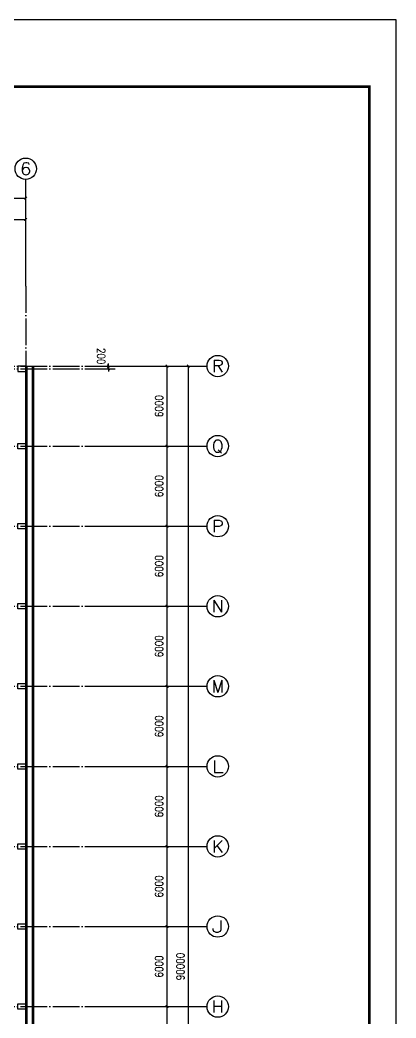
# Model space of a CAD drawing. Extents: x 31695611 to 39053694, y -59225 to 904195.
# Drawn here: x 38845402 to 38873573, y 829399 to 904195 of the extents above; entities that cross this region are included whole.
import ezdxf
from ezdxf.enums import TextEntityAlignment as Align

# ---------------------------------------------------------------- set-up
doc = ezdxf.new("R2010")
doc.units = 0
doc.header["$LTSCALE"] = 1000
doc.header["$MEASUREMENT"] = 0
doc.linetypes.add('ACAD_ISO04W100', pattern=[30.5, 24, -3, 0.5, -3])
doc.linetypes.add('DOTE', pattern=[2.42, 2, -0.2, 0.02, -0.2])
doc.layers.get('0').update_dxf_attribs({"linetype": 'CONTINUOUS'})
doc.layers.get('DEFPOINTS').update_dxf_attribs({"linetype": 'CONTINUOUS'})
for name, color, linetype in [('AXIS', 3, 'CONTINUOUS'), ('AXIS_TEXT', 7, 'CONTINUOUS'), ('DOTE', 1, 'ACAD_ISO04W100'), ('PUB_DIM', 3, 'CONTINUOUS'), ('PUB_TITLE', 4, 'CONTINUOUS')]:
    doc.layers.add(name, color=color, linetype=linetype)
doc.styles.add('_TCH_AXIS', font='COMPLEX', dxfattribs={"bigfont": 'GBCBIG'})
doc.styles.add('COMPLEX', font='COMPLEX')
doc.styles.add('DIM_FONT', font='SIMPLEX.shx', dxfattribs={"width": 0.8})
doc.dimstyles.new('DIMN200', dxfattribs={"dimscale": 2, "dimtxt": 300, "dimasz": 100, "dimexe": 250, "dimexo": 300, "dimgap": 150, "dimtad": 1, "dimdec": 0, "dimzin": 0, "dimtxsty": 'DIM_FONT', "dimblk": 'ARCHTICK', "dimcen": 0.09, "dimclrt": 7, "dimazin": 3, "dimtfac": 1, "dimtdec": 0, "dimtix": 1, "dimtmove": 0, "dimatfit": 3, "dimtolj": 1, "dimtzin": 0})

# ---------------------------------------------------------------- blocks, each defined once
blk = doc.blocks.new('_ARCHTICK')
at = {"color": 0, "linetype": 'BYBLOCK', "const_width": 0.4}
blk.add_lwpolyline([(-0.5, -0.5), (0.5, 0.5)], dxfattribs=at)
blk = doc.blocks.new('*D1039')
at = {"layer": 'DEFPOINTS', "color": 0}
for p in [(38850695, 878259), (38852033, 878259), (38850695, 878059)]:
    blk.add_point(p, dxfattribs=at)
at = {"layer": 'PUB_DIM', "color": 0}
for p, q in [((38851295, 878259), (38852533, 878259)), ((38852033, 878259), (38852033, 878459)), ((38852033, 878059), (38852033, 878259)), ((38851295, 878059), (38852533, 878059)), ((38852033, 878059), (38852033, 877859))]:
    blk.add_line(p, q, dxfattribs=at)
at = {"layer": 'PUB_DIM', "color": 0, "xscale": 200, "yscale": 200, "zscale": 200}
for p, rotation in [((38852033, 878259), 270.0001095391588), ((38852033, 878059), 90.00010953915876)]:
    blk.add_blockref('_ARCHTICK', p, dxfattribs=dict(at, rotation=rotation))
at = {"layer": 'PUB_DIM', "color": 7, "insert": (38851483, 878999), "char_height": 600, "attachment_point": 5, "rotation": 270.00011, "style": 'DIM_FONT'}
blk.add_mtext('\\A1;200', dxfattribs=at)
blk = doc.blocks.new('*D1047')
at = {"layer": 'AXIS', "color": 0}
for p, q in [((38852018, 830258), (38856918, 830258)), ((38856418, 824258), (38856418, 830258)), ((38852018, 824258), (38856918, 824258))]:
    blk.add_line(p, q, dxfattribs=at)
at = {"layer": 'DEFPOINTS', "color": 0}
for p in [(38851418, 830258), (38856418, 830258), (38851418, 824258)]:
    blk.add_point(p, dxfattribs=at)
at = {"layer": 'AXIS', "color": 0, "xscale": 200, "yscale": 200, "zscale": 200}
for p, rotation in [((38856418, 830258), 89.99989046034315), ((38856418, 824258), 269.9998904603431)]:
    blk.add_blockref('_ARCHTICK', p, dxfattribs=dict(at, rotation=rotation))
at = {"layer": 'AXIS', "color": 7, "insert": (38855818, 827259), "char_height": 600, "attachment_point": 5, "rotation": 89.99989, "style": 'DIM_FONT'}
blk.add_mtext('\\A1;6000', dxfattribs=at)
blk = doc.blocks.new('*D1048')
at = {"layer": 'AXIS', "color": 0}
for p, q in [((38852018, 836258), (38856918, 836258)), ((38856418, 830258), (38856418, 836258)), ((38852018, 830258), (38856918, 830258))]:
    blk.add_line(p, q, dxfattribs=at)
at = {"layer": 'DEFPOINTS', "color": 0}
for p in [(38851418, 836258), (38856418, 836258), (38851418, 830258)]:
    blk.add_point(p, dxfattribs=at)
at = {"layer": 'AXIS', "color": 0, "xscale": 200, "yscale": 200, "zscale": 200}
for p, rotation in [((38856418, 836258), 89.9998904604143), ((38856418, 830258), 269.9998904604143)]:
    blk.add_blockref('_ARCHTICK', p, dxfattribs=dict(at, rotation=rotation))
at = {"layer": 'AXIS', "color": 7, "insert": (38855818, 833259), "char_height": 600, "attachment_point": 5, "rotation": 89.99989, "style": 'DIM_FONT'}
blk.add_mtext('\\A1;6000', dxfattribs=at)
blk = doc.blocks.new('*D1049')
at = {"layer": 'AXIS', "color": 0}
for p, q in [((38852018, 842258), (38856918, 842258)), ((38856418, 836258), (38856418, 842258)), ((38852018, 836258), (38856918, 836258))]:
    blk.add_line(p, q, dxfattribs=at)
at = {"layer": 'DEFPOINTS', "color": 0}
for p in [(38851418, 842258), (38856418, 842258), (38851418, 836258)]:
    blk.add_point(p, dxfattribs=at)
at = {"layer": 'AXIS', "color": 0, "xscale": 200, "yscale": 200, "zscale": 200}
for p, rotation in [((38856418, 842258), 89.99989046034315), ((38856418, 836258), 269.9998904603431)]:
    blk.add_blockref('_ARCHTICK', p, dxfattribs=dict(at, rotation=rotation))
at = {"layer": 'AXIS', "color": 7, "insert": (38855818, 839259), "char_height": 600, "attachment_point": 5, "rotation": 89.99989, "style": 'DIM_FONT'}
blk.add_mtext('\\A1;6000', dxfattribs=at)
blk = doc.blocks.new('*D1050')
at = {"layer": 'AXIS', "color": 0}
for p, q in [((38852018, 848258), (38856918, 848258)), ((38856418, 842258), (38856418, 848258)), ((38852018, 842258), (38856918, 842258))]:
    blk.add_line(p, q, dxfattribs=at)
at = {"layer": 'DEFPOINTS', "color": 0}
for p in [(38851418, 848258), (38856418, 848258), (38851418, 842258)]:
    blk.add_point(p, dxfattribs=at)
at = {"layer": 'AXIS', "color": 0, "xscale": 200, "yscale": 200, "zscale": 200}
for p, rotation in [((38856418, 848258), 89.99989046034315), ((38856418, 842258), 269.9998904603431)]:
    blk.add_blockref('_ARCHTICK', p, dxfattribs=dict(at, rotation=rotation))
at = {"layer": 'AXIS', "color": 7, "insert": (38855818, 845259), "char_height": 600, "attachment_point": 5, "rotation": 89.99989, "style": 'DIM_FONT'}
blk.add_mtext('\\A1;6000', dxfattribs=at)
blk = doc.blocks.new('*D1051')
at = {"layer": 'AXIS', "color": 0}
for p, q in [((38852018, 854258), (38856918, 854258)), ((38856418, 848258), (38856418, 854258)), ((38852018, 848258), (38856918, 848258))]:
    blk.add_line(p, q, dxfattribs=at)
at = {"layer": 'DEFPOINTS', "color": 0}
for p in [(38851418, 854258), (38856418, 854258), (38851418, 848258)]:
    blk.add_point(p, dxfattribs=at)
at = {"layer": 'AXIS', "color": 0, "xscale": 200, "yscale": 200, "zscale": 200}
for p, rotation in [((38856418, 854258), 89.9998904604143), ((38856418, 848258), 269.9998904604143)]:
    blk.add_blockref('_ARCHTICK', p, dxfattribs=dict(at, rotation=rotation))
at = {"layer": 'AXIS', "color": 7, "insert": (38855818, 851259), "char_height": 600, "attachment_point": 5, "rotation": 89.99989, "style": 'DIM_FONT'}
blk.add_mtext('\\A1;6000', dxfattribs=at)
blk = doc.blocks.new('*D1052')
at = {"layer": 'AXIS', "color": 0}
for p, q in [((38852018, 860258), (38856918, 860258)), ((38856418, 854258), (38856418, 860258)), ((38852018, 854258), (38856918, 854258))]:
    blk.add_line(p, q, dxfattribs=at)
at = {"layer": 'DEFPOINTS', "color": 0}
for p in [(38851418, 860258), (38856418, 860258), (38851418, 854258)]:
    blk.add_point(p, dxfattribs=at)
at = {"layer": 'AXIS', "color": 0, "xscale": 200, "yscale": 200, "zscale": 200}
for p, rotation in [((38856418, 860258), 89.99989046034315), ((38856418, 854258), 269.9998904603431)]:
    blk.add_blockref('_ARCHTICK', p, dxfattribs=dict(at, rotation=rotation))
at = {"layer": 'AXIS', "color": 7, "insert": (38855818, 857259), "char_height": 600, "attachment_point": 5, "rotation": 89.99989, "style": 'DIM_FONT'}
blk.add_mtext('\\A1;6000', dxfattribs=at)
blk = doc.blocks.new('*D1053')
at = {"layer": 'AXIS', "color": 0}
for p, q in [((38852018, 866258), (38856918, 866258)), ((38856418, 860258), (38856418, 866258)), ((38852018, 860258), (38856918, 860258))]:
    blk.add_line(p, q, dxfattribs=at)
at = {"layer": 'DEFPOINTS', "color": 0}
for p in [(38851418, 866258), (38856418, 866258), (38851418, 860258)]:
    blk.add_point(p, dxfattribs=at)
at = {"layer": 'AXIS', "color": 0, "xscale": 200, "yscale": 200, "zscale": 200}
for p, rotation in [((38856418, 866258), 89.99989046034315), ((38856418, 860258), 269.9998904603431)]:
    blk.add_blockref('_ARCHTICK', p, dxfattribs=dict(at, rotation=rotation))
at = {"layer": 'AXIS', "color": 7, "insert": (38855818, 863259), "char_height": 600, "attachment_point": 5, "rotation": 89.99989, "style": 'DIM_FONT'}
blk.add_mtext('\\A1;6000', dxfattribs=at)
blk = doc.blocks.new('*D1054')
at = {"layer": 'AXIS', "color": 0}
for p, q in [((38852018, 872258), (38856918, 872258)), ((38856418, 866258), (38856418, 872258)), ((38852018, 866258), (38856918, 866258))]:
    blk.add_line(p, q, dxfattribs=at)
at = {"layer": 'DEFPOINTS', "color": 0}
for p in [(38851418, 872258), (38856418, 872258), (38851418, 866258)]:
    blk.add_point(p, dxfattribs=at)
at = {"layer": 'AXIS', "color": 0, "xscale": 200, "yscale": 200, "zscale": 200}
for p, rotation in [((38856418, 872258), 89.9998904604143), ((38856418, 866258), 269.9998904604143)]:
    blk.add_blockref('_ARCHTICK', p, dxfattribs=dict(at, rotation=rotation))
at = {"layer": 'AXIS', "color": 7, "insert": (38855818, 869259), "char_height": 600, "attachment_point": 5, "rotation": 89.99989, "style": 'DIM_FONT'}
blk.add_mtext('\\A1;6000', dxfattribs=at)
blk = doc.blocks.new('*D1055')
at = {"layer": 'AXIS', "color": 0}
for p, q in [((38852018, 878258), (38856918, 878258)), ((38856418, 872258), (38856418, 878258)), ((38852018, 872258), (38856918, 872258))]:
    blk.add_line(p, q, dxfattribs=at)
at = {"layer": 'DEFPOINTS', "color": 0}
for p in [(38851418, 878258), (38856418, 878258), (38851418, 872258)]:
    blk.add_point(p, dxfattribs=at)
at = {"layer": 'AXIS', "color": 0, "xscale": 200, "yscale": 200, "zscale": 200}
for p, rotation in [((38856418, 878258), 89.99989046034315), ((38856418, 872258), 269.9998904603431)]:
    blk.add_blockref('_ARCHTICK', p, dxfattribs=dict(at, rotation=rotation))
at = {"layer": 'AXIS', "color": 7, "insert": (38855818, 875259), "char_height": 600, "attachment_point": 5, "rotation": 89.99989, "style": 'DIM_FONT'}
blk.add_mtext('\\A1;6000', dxfattribs=at)
blk = doc.blocks.new('*D1056')
at = {"layer": 'AXIS', "color": 0}
for p, q in [((38852018, 878259), (38858518, 878258)), ((38858018, 788258), (38858018, 878258)), ((38852018, 788259), (38858518, 788258))]:
    blk.add_line(p, q, dxfattribs=at)
at = {"layer": 'DEFPOINTS', "color": 0}
for p in [(38851418, 878259), (38858018, 878258), (38851418, 788259)]:
    blk.add_point(p, dxfattribs=at)
at = {"layer": 'AXIS', "color": 0, "xscale": 200, "yscale": 200, "zscale": 200}
for p, rotation in [((38858018, 878258), 89.99989046036686), ((38858018, 788258), 269.9998904603668)]:
    blk.add_blockref('_ARCHTICK', p, dxfattribs=dict(at, rotation=rotation))
at = {"layer": 'AXIS', "color": 7, "insert": (38857418, 833258), "char_height": 600, "attachment_point": 5, "rotation": 89.99989, "style": 'DIM_FONT'}
blk.add_mtext('\\A1;90000', dxfattribs=at)
blk = doc.blocks.new('*D1085')
at = {"layer": 'AXIS', "color": 0}
for p, q in [((38839832, 884842), (38839832, 889742)), ((38845832, 884842), (38845832, 889742)), ((38839832, 889242), (38845832, 889242))]:
    blk.add_line(p, q, dxfattribs=at)
at = {"layer": 'DEFPOINTS', "color": 0}
for p in [(38845832, 889242), (38839832, 884242), (38845832, 884242)]:
    blk.add_point(p, dxfattribs=at)
at = {"layer": 'AXIS', "color": 0, "xscale": 200, "yscale": 200, "zscale": 200, "rotation": 180}
blk.add_blockref('_ARCHTICK', (38839832, 889242), dxfattribs=at)
at = {"layer": 'AXIS', "color": 0, "xscale": 200, "yscale": 200, "zscale": 200}
blk.add_blockref('_ARCHTICK', (38845832, 889242), dxfattribs=at)
at = {"layer": 'AXIS', "color": 7, "insert": (38842832, 889842), "char_height": 600, "attachment_point": 5, "style": 'DIM_FONT'}
blk.add_mtext('\\A1;6000', dxfattribs=at)
blk = doc.blocks.new('*D1086')
at = {"layer": 'AXIS', "color": 0}
for p, q in [((38815832, 884842), (38815832, 891342)), ((38815832, 890842), (38845832, 890842)), ((38845832, 884842), (38845832, 891342))]:
    blk.add_line(p, q, dxfattribs=at)
at = {"layer": 'DEFPOINTS', "color": 0}
for p in [(38845832, 890842), (38815832, 884242), (38845832, 884242)]:
    blk.add_point(p, dxfattribs=at)
at = {"layer": 'AXIS', "color": 0, "xscale": 200, "yscale": 200, "zscale": 200, "rotation": 180}
blk.add_blockref('_ARCHTICK', (38815832, 890842), dxfattribs=at)
at = {"layer": 'AXIS', "color": 0, "xscale": 200, "yscale": 200, "zscale": 200}
blk.add_blockref('_ARCHTICK', (38845832, 890842), dxfattribs=at)
at = {"layer": 'AXIS', "color": 7, "insert": (38830832, 891442), "char_height": 600, "attachment_point": 5, "style": 'DIM_FONT'}
blk.add_mtext('\\A1;30000', dxfattribs=at)
blk = doc.blocks.new('_AXISO')
blk.add_circle((0, 0), 0.5)
at = {"layer": 'AXIS_TEXT', "style": 'COMPLEX', "width": 1.041667}
blk.add_attdef('A', text='', height=0.56, dxfattribs=at).set_placement((-0.25, -0.28), (0.25, -0.28), align=Align.FIT)

msp = doc.modelspace()

# ---------------------------------------------------------------- linework, layer by layer
for p, q in [((38845831.9, 788258.6), (38845831.9, 878258.6)), ((38845931.9, 788258.6), (38845931.9, 878258.6)), ((38846331.9, 788258.6), (38846331.9, 878258.6)), ((38846431.9, 788258.6), (38846431.9, 878258.6))]:
    msp.add_line(p, q)
for points in [[(38845231.9, 878258.6), (38845231.9, 877858.6), (38845831.9, 877858.6), (38845831.9, 878258.6)], [(38845231.9, 872058.6), (38845231.9, 872458.6), (38845831.9, 872458.6), (38845831.9, 872058.6)], [(38845231.9, 866058.6), (38845231.9, 866458.6), (38845831.9, 866458.6), (38845831.9, 866058.6)], [(38845231.9, 860058.6), (38845231.9, 860458.6), (38845831.9, 860458.6), (38845831.9, 860058.6)], [(38845231.9, 854058.6), (38845231.9, 854458.6), (38845831.9, 854458.6), (38845831.9, 854058.6)], [(38845231.9, 848058.6), (38845231.9, 848458.6), (38845831.9, 848458.6), (38845831.9, 848058.6)], [(38845231.9, 842058.6), (38845231.9, 842458.6), (38845831.9, 842458.6), (38845831.9, 842058.6)], [(38845231.9, 836058.6), (38845231.9, 836458.6), (38845831.9, 836458.6), (38845831.9, 836058.6)], [(38845231.9, 830058.6), (38845231.9, 830458.6), (38845831.9, 830458.6), (38845831.9, 830058.6)]]:
    msp.add_lwpolyline(points, close=True)
at = {"layer": 'AXIS'}
for p, q in [((38845831.9, 884242.1), (38845831.9, 892242.1)), ((38851417.7, 878258.5), (38859417.7, 878258.5)), ((38851417.7, 872258.5), (38859417.7, 872258.5)), ((38851417.7, 866258.5), (38859417.7, 866258.5)), ((38851417.7, 860258.5), (38859417.7, 860258.5)), ((38851417.7, 854258.5), (38859417.7, 854258.5)), ((38851417.7, 848258.5), (38859417.7, 848258.5)), ((38851417.7, 842258.5), (38859417.7, 842258.5)), ((38851417.6, 836258.5), (38859417.6, 836258.5)), ((38851417.6, 830258.5), (38859417.6, 830258.5))]:
    msp.add_line(p, q, dxfattribs=at)
at = {"layer": 'DOTE', "linetype": 'DOTE'}
for p, q in [((38845831.9, 884242.1), (38845831.9, 784664.7)), ((38811552.4, 878258.6), (38851417.7, 878258.5)), ((38811552.3, 878058.6), (38851417.6, 878058.7)), ((38811552.4, 872258.6), (38851417.7, 872258.5)), ((38811552.4, 866258.6), (38851417.7, 866258.5)), ((38811552.4, 860258.6), (38851417.7, 860258.5)), ((38811552.4, 854258.6), (38851417.7, 854258.5)), ((38811552.4, 848258.6), (38851417.7, 848258.5)), ((38811552.4, 842258.6), (38851417.7, 842258.5)), ((38811552.4, 836258.6), (38851417.6, 836258.5)), ((38811552.4, 830258.6), (38851417.6, 830258.5))]:
    msp.add_line(p, q, dxfattribs=at)
at = {"layer": 'PUB_TITLE'}
msp.add_lwpolyline([(38789572.6, 755595.5), (38873572.6, 755595.5), (38873572.6, 904195.5), (38789572.6, 904195.5)], close=True, dxfattribs=at)
at = {"layer": 'PUB_TITLE', "const_width": 200}
msp.add_lwpolyline([(38791572.6, 757595.5), (38871572.6, 757595.5), (38871572.6, 899195.5), (38791572.6, 899195.5)], close=True, dxfattribs=at)

# ---------------------------------------------------------------- block references
at = {"layer": 'AXIS'}
ref = msp.add_blockref('_AXISO', (38845831.9, 893042.1), dxfattribs=dict(at, xscale=1600, yscale=1600, zscale=1600))
ref.add_attrib('A', '6', dxfattribs={"layer": 'AXIS_TEXT', "height": 905.1, "style": '_TCH_AXIS', "width": 1.5}).set_placement((38845379.3, 892589.6), (38846284.4, 892589.6), align=Align.FIT)
ref = msp.add_blockref('_AXISO', (38860217.7, 878258.5), dxfattribs=dict(at, xscale=1600, yscale=1600, zscale=1600))
ref.add_attrib('A', 'R', dxfattribs={"layer": 'AXIS_TEXT', "height": 905.1, "style": '_TCH_AXIS', "width": 1.166667}).set_placement((38859765.2, 877805.9), (38860670.3, 877805.9), align=Align.FIT)
ref = msp.add_blockref('_AXISO', (38860217.7, 872258.5), dxfattribs=dict(at, xscale=1600, yscale=1600, zscale=1600))
ref.add_attrib('A', 'Q', dxfattribs={"layer": 'AXIS_TEXT', "height": 905.1, "style": '_TCH_AXIS', "width": 1.3125}).set_placement((38859765.2, 871805.9), (38860670.3, 871805.9), align=Align.FIT)
ref = msp.add_blockref('_AXISO', (38860217.7, 866258.5), dxfattribs=dict(at, xscale=1600, yscale=1600, zscale=1600))
ref.add_attrib('A', 'P', dxfattribs={"layer": 'AXIS_TEXT', "height": 905.1, "style": '_TCH_AXIS', "width": 1.235294}).set_placement((38859765.2, 865805.9), (38860670.3, 865805.9), align=Align.FIT)
ref = msp.add_blockref('_AXISO', (38860217.7, 860258.5), dxfattribs=dict(at, xscale=1600, yscale=1600, zscale=1600))
ref.add_attrib('A', 'N', dxfattribs={"layer": 'AXIS_TEXT', "height": 905.1, "style": '_TCH_AXIS', "width": 1.105263}).set_placement((38859765.1, 859805.9), (38860670.2, 859805.9), align=Align.FIT)
ref = msp.add_blockref('_AXISO', (38860217.7, 854258.5), dxfattribs=dict(at, xscale=1600, yscale=1600, zscale=1600))
ref.add_attrib('A', 'M', dxfattribs={"layer": 'AXIS_TEXT', "height": 905.1, "style": '_TCH_AXIS'}).set_placement((38859765.1, 853805.9), (38860670.2, 853805.9), align=Align.FIT)
ref = msp.add_blockref('_AXISO', (38860217.7, 848258.5), dxfattribs=dict(at, xscale=1600, yscale=1600, zscale=1600))
ref.add_attrib('A', 'L', dxfattribs={"layer": 'AXIS_TEXT', "height": 905.1, "style": '_TCH_AXIS', "width": 1.4}).set_placement((38859765.1, 847805.9), (38860670.2, 847805.9), align=Align.FIT)
ref = msp.add_blockref('_AXISO', (38860217.7, 842258.5), dxfattribs=dict(at, xscale=1600, yscale=1600, zscale=1600))
ref.add_attrib('A', 'K', dxfattribs={"layer": 'AXIS_TEXT', "height": 905.1, "style": '_TCH_AXIS', "width": 1.105263}).set_placement((38859765.1, 841805.9), (38860670.2, 841805.9), align=Align.FIT)
ref = msp.add_blockref('_AXISO', (38860217.6, 836258.5), dxfattribs=dict(at, xscale=1600, yscale=1600, zscale=1600))
ref.add_attrib('A', 'J', dxfattribs={"layer": 'AXIS_TEXT', "height": 905.1, "style": '_TCH_AXIS', "width": 1.909091}).set_placement((38859765.1, 835805.9), (38860670.2, 835805.9), align=Align.FIT)
ref = msp.add_blockref('_AXISO', (38860217.6, 830258.5), dxfattribs=dict(at, xscale=1600, yscale=1600, zscale=1600))
ref.add_attrib('A', 'H', dxfattribs={"layer": 'AXIS_TEXT', "height": 905.1, "style": '_TCH_AXIS', "width": 1.05}).set_placement((38859765.1, 829805.9), (38860670.2, 829805.9), align=Align.FIT)

# ---------------------------------------------------------------- dimensions: what is measured, and where the dimension line sits
for p1, p2, distance, picture, middle in [((38815831.9, 884242.1), (38845831.9, 884242.1), 6600, '*D1086', (38830831.9, 891442.1)), ((38839831.9, 884242.1), (38845831.9, 884242.1), 5000, '*D1085', (38842831.9, 889842.1)), ((38851417.6, 788258.5), (38851417.7, 878258.5), -6600, '*D1056', (38857417.6, 833258.5)), ((38851417.7, 872258.5), (38851417.7, 878258.5), -5000, '*D1055', (38855817.7, 875258.5)), ((38851417.7, 866258.5), (38851417.7, 872258.5), -5000, '*D1054', (38855817.7, 869258.5)), ((38851417.7, 860258.5), (38851417.7, 866258.5), -5000, '*D1053', (38855817.7, 863258.5)), ((38851417.7, 854258.5), (38851417.7, 860258.5), -5000, '*D1052', (38855817.7, 857258.5)), ((38851417.7, 848258.5), (38851417.7, 854258.5), -5000, '*D1051', (38855817.7, 851258.5)), ((38851417.7, 842258.5), (38851417.7, 848258.5), -5000, '*D1050', (38855817.7, 845258.5)), ((38851417.6, 836258.5), (38851417.7, 842258.5), -5000, '*D1049', (38855817.7, 839258.5)), ((38851417.6, 830258.5), (38851417.6, 836258.5), -5000, '*D1048', (38855817.6, 833258.5)), ((38851417.6, 824258.5), (38851417.6, 830258.5), -5000, '*D1047', (38855817.6, 827258.5))]:
    dim = msp.add_aligned_dim(p1=p1, p2=p2, distance=distance, dimstyle='DIMN200', dxfattribs=at)
    dim.commit()
    dim.dimension.update_dxf_attribs({"geometry": picture, "text_midpoint": middle})
at = {"layer": 'PUB_DIM'}
dim = msp.add_linear_dim(base=(38852033.2, 878258.7), p1=(38850695.2, 878058.7), p2=(38850695.2, 878258.7), angle=90.00011, dimstyle='DIMN200', dxfattribs=at)
dim.commit()
dim.dimension.update_dxf_attribs({"geometry": '*D1039', "text_midpoint": (38851483.2, 878998.7), "dimtype": 129})

doc.saveas('drawing.dxf')
